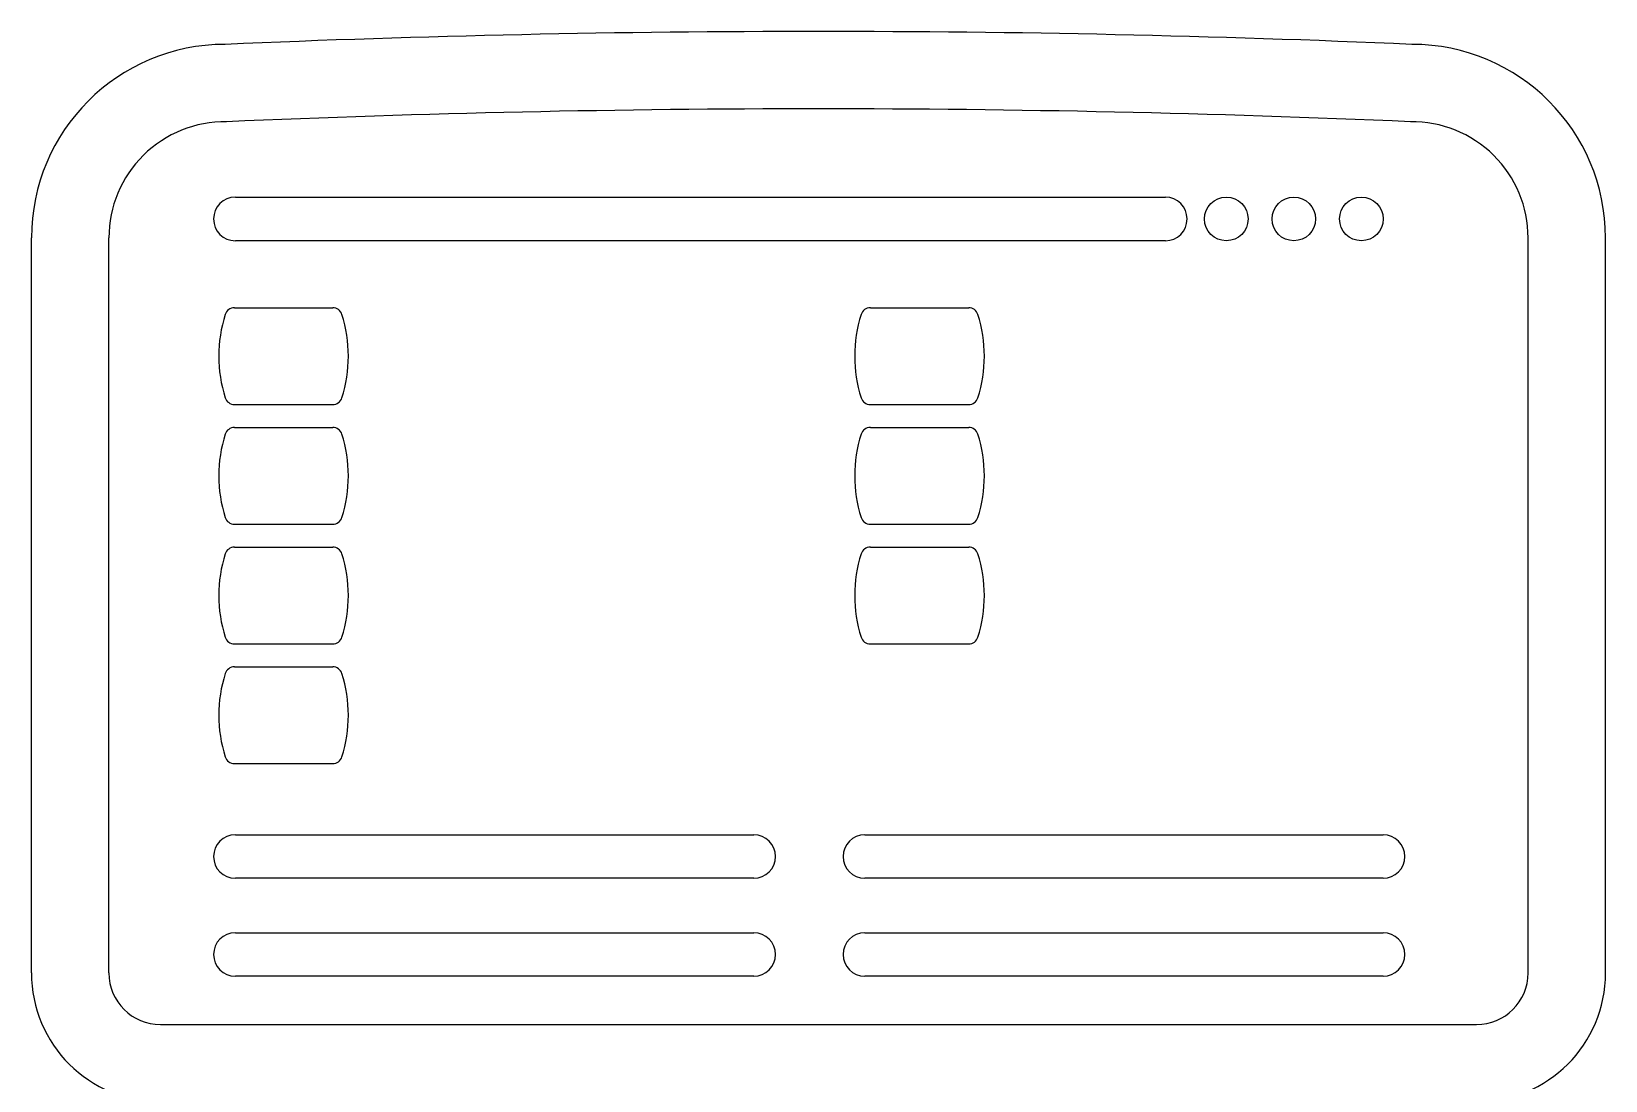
# Model space of a CAD drawing. Header units: millimetres. Extents: x 1333.384 to 1333.506, y 2711.468 to 2711.634.
# Drawn here: x 1333.3838 to 1333.5058, y 2711.553 to 2711.6344 of the extents above; entities that cross this region are included whole.
import ezdxf

# ---------------------------------------------------------------- set-up
doc = ezdxf.new("R2010")
doc.units = ezdxf.units.MM
doc.header["$LTSCALE"] = 10
doc.layers.add('Equipam_informática', color=1, linetype='Continuous')

msp = doc.modelspace()

# ---------------------------------------------------------------- linework, layer by layer
at = {"layer": 'Equipam_informática'}
for p, q in [((1333.399586528429, 2711.621537327964), (1333.471667278957, 2711.621537327964)), ((1333.383784724896, 2711.561388365119), (1333.383784724896, 2711.618388365119)), ((1333.389784724896, 2711.561388365119), (1333.389784724896, 2711.618388365119)), ((1333.499784724896, 2711.561388365119), (1333.499784724896, 2711.618388365119)), ((1333.505784724896, 2711.561388365119), (1333.505784724896, 2711.618388365119)), ((1333.471667278957, 2711.618162899326), (1333.399586528429, 2711.618162899326)), ((1333.399512673582, 2711.612963908445), (1333.407132244036, 2711.612963908445)), ((1333.448804427776, 2711.612963908445), (1333.45642399823, 2711.612963908445)), ((1333.399512673582, 2711.605463908445), (1333.407132244036, 2711.605463908445)), ((1333.448804427776, 2711.605463908445), (1333.45642399823, 2711.605463908445)), ((1333.399512673582, 2711.603684230878), (1333.407132244036, 2711.603684230878)), ((1333.448804427776, 2711.603684230878), (1333.45642399823, 2711.603684230878)), ((1333.399512673582, 2711.596184230877), (1333.407132244036, 2711.596184230877)), ((1333.448804427776, 2711.596184230877), (1333.45642399823, 2711.596184230877)), ((1333.399512673582, 2711.59440455331), (1333.407132244036, 2711.59440455331)), ((1333.448804427776, 2711.59440455331), (1333.45642399823, 2711.59440455331)), ((1333.399512673582, 2711.58690455331), (1333.407132244036, 2711.58690455331)), ((1333.448804427776, 2711.58690455331), (1333.45642399823, 2711.58690455331)), ((1333.399512673582, 2711.585124875743), (1333.407132244036, 2711.585124875743)), ((1333.399512673582, 2711.577624875743), (1333.407132244036, 2711.577624875743)), ((1333.399586528429, 2711.57210195704), (1333.439762683873, 2711.57210195704)), ((1333.448371859808, 2711.57210195704), (1333.488548015251, 2711.57210195704)), ((1333.439762683873, 2711.568727528403), (1333.399586528429, 2711.568727528403)), ((1333.488548015251, 2711.568727528403), (1333.448371859808, 2711.568727528403)), ((1333.399586528429, 2711.564509493791), (1333.439762683873, 2711.564509493791)), ((1333.448371859808, 2711.564509493791), (1333.488548015251, 2711.564509493791)), ((1333.439762683873, 2711.561135065154), (1333.399586528429, 2711.561135065154)), ((1333.488548015251, 2711.561135065154), (1333.448371859808, 2711.561135065154)), ((1333.393784724896, 2711.55738836512), (1333.495784724896, 2711.55738836512))]:
    msp.add_line(p, q, dxfattribs=at)
for centre in [(1333.476393885032, 2711.619850113645), (1333.481626913924, 2711.619850113645), (1333.486859942817, 2711.619850113645)]:
    msp.add_circle(centre, 0.001687214318716102, dxfattribs=at)
for centre, radius, start, end in [((1333.444784724896, 2710.57588836512), 1.058499999999615, 87.509271466059, 92.49072853394101), ((1333.398784724896, 2711.618388365119), 0.015, 90, 180), ((1333.490784724896, 2711.618388365119), 0.015, 0, 90), ((1333.444784724896, 2710.57588836512), 1.052499999999615, 87.5012783645634, 92.49872163543661), ((1333.398784724896, 2711.618388365119), 0.008999999999999998, 89.27388083983496, 180), ((1333.490784724896, 2711.618388365119), 0.008999999999999998, 0, 90.72611916016504), ((1333.399586528429, 2711.619850113645), 0.001687214318716102, 90, 270), ((1333.471667278957, 2711.619850113645), 0.001687214318716102, 270, 90), ((1333.408953017838, 2711.609213908445), 0.01065555902859791, 162.3705228711158, 197.6294771288842), ((1333.399512673582, 2711.612213908445), 0.00075, 90, 162.3705228711158), ((1333.407132244036, 2711.612213908445), 0.00075, 17.62947713012575, 90), ((1333.397691899781, 2711.609213908445), 0.01065555902859791, 342.3705228698742, 17.62947713012575), ((1333.458244772032, 2711.609213908445), 0.01065555902859791, 162.3705228711158, 197.6294771288842), ((1333.448804427776, 2711.612213908445), 0.00075, 90, 162.3705228711158), ((1333.45642399823, 2711.612213908445), 0.00075, 17.62947713012575, 90), ((1333.446983653975, 2711.609213908445), 0.01065555902859791, 342.3705228698742, 17.62947713012575), ((1333.399512673582, 2711.606213908445), 0.00075, 197.6294771288842, 270), ((1333.407132244036, 2711.606213908445), 0.00075, 270, 342.3705228698742), ((1333.448804427776, 2711.606213908445), 0.00075, 197.6294771288842, 270), ((1333.45642399823, 2711.606213908445), 0.00075, 270, 342.3705228698742), ((1333.408953017838, 2711.599934230878), 0.01065555902859791, 162.3705228711158, 197.6294771288842), ((1333.399512673582, 2711.602934230878), 0.00075, 90, 162.3705228711158), ((1333.407132244036, 2711.602934230878), 0.00075, 17.62947713012575, 90), ((1333.397691899781, 2711.599934230878), 0.01065555902859791, 342.3705228698742, 17.62947713012575), ((1333.458244772032, 2711.599934230878), 0.01065555902859791, 162.3705228711158, 197.6294771288842), ((1333.448804427776, 2711.602934230878), 0.00075, 90, 162.3705228711158), ((1333.45642399823, 2711.602934230878), 0.00075, 17.62947713012575, 90), ((1333.446983653975, 2711.599934230878), 0.01065555902859791, 342.3705228698742, 17.62947713012575), ((1333.399512673582, 2711.596934230877), 0.00075, 197.6294771288842, 270), ((1333.407132244036, 2711.596934230877), 0.00075, 270, 342.3705228698742), ((1333.448804427776, 2711.596934230877), 0.00075, 197.6294771288842, 270), ((1333.45642399823, 2711.596934230877), 0.00075, 270, 342.3705228698742), ((1333.399512673582, 2711.59365455331), 0.00075, 90, 162.3705228711158), ((1333.407132244036, 2711.59365455331), 0.00075, 17.62947713012575, 90), ((1333.448804427776, 2711.59365455331), 0.00075, 90, 162.3705228711158), ((1333.45642399823, 2711.59365455331), 0.00075, 17.62947713012575, 90), ((1333.408953017838, 2711.59065455331), 0.01065555902859791, 162.3705228711158, 197.6294771288842), ((1333.397691899781, 2711.59065455331), 0.01065555902859791, 342.3705228698742, 17.62947713012575), ((1333.458244772032, 2711.59065455331), 0.01065555902859791, 162.3705228711158, 197.6294771288842), ((1333.446983653975, 2711.59065455331), 0.01065555902859791, 342.3705228698742, 17.62947713012575), ((1333.399512673582, 2711.58765455331), 0.00075, 197.6294771288842, 270), ((1333.407132244036, 2711.58765455331), 0.00075, 270, 342.3705228698742), ((1333.448804427776, 2711.58765455331), 0.00075, 197.6294771288842, 270), ((1333.45642399823, 2711.58765455331), 0.00075, 270, 342.3705228698742), ((1333.408953017838, 2711.581374875743), 0.01065555902859791, 162.3705228711158, 197.6294771288842), ((1333.399512673582, 2711.584374875742), 0.00075, 90, 162.3705228711158), ((1333.407132244036, 2711.584374875742), 0.00075, 17.62947713012575, 90), ((1333.397691899781, 2711.581374875743), 0.01065555902859791, 342.3705228698742, 17.62947713012575), ((1333.399512673582, 2711.578374875743), 0.00075, 197.6294771288842, 270), ((1333.407132244036, 2711.578374875743), 0.00075, 270, 342.3705228698742), ((1333.399586528429, 2711.570414742721), 0.001687214318716102, 90, 270), ((1333.439762683873, 2711.570414742721), 0.001687214318716102, 270, 90), ((1333.448371859808, 2711.570414742721), 0.001687214318716102, 90, 270), ((1333.488548015251, 2711.570414742721), 0.001687214318716102, 270, 90), ((1333.399586528429, 2711.562822279473), 0.001687214318716102, 90, 270), ((1333.439762683873, 2711.562822279473), 0.001687214318716102, 270, 90), ((1333.448371859808, 2711.562822279473), 0.001687214318716102, 90, 270), ((1333.488548015251, 2711.562822279473), 0.001687214318716102, 270, 90), ((1333.393784724896, 2711.561388365119), 0.01, 180, 270), ((1333.393784724896, 2711.561388365119), 0.004000000000000001, 180, 270), ((1333.495784724896, 2711.561388365119), 0.01, 270, 0), ((1333.495784724896, 2711.561388365119), 0.004000000000000001, 270, 0)]:
    msp.add_arc(centre, radius, start, end, dxfattribs=at)

doc.saveas('drawing.dxf')
